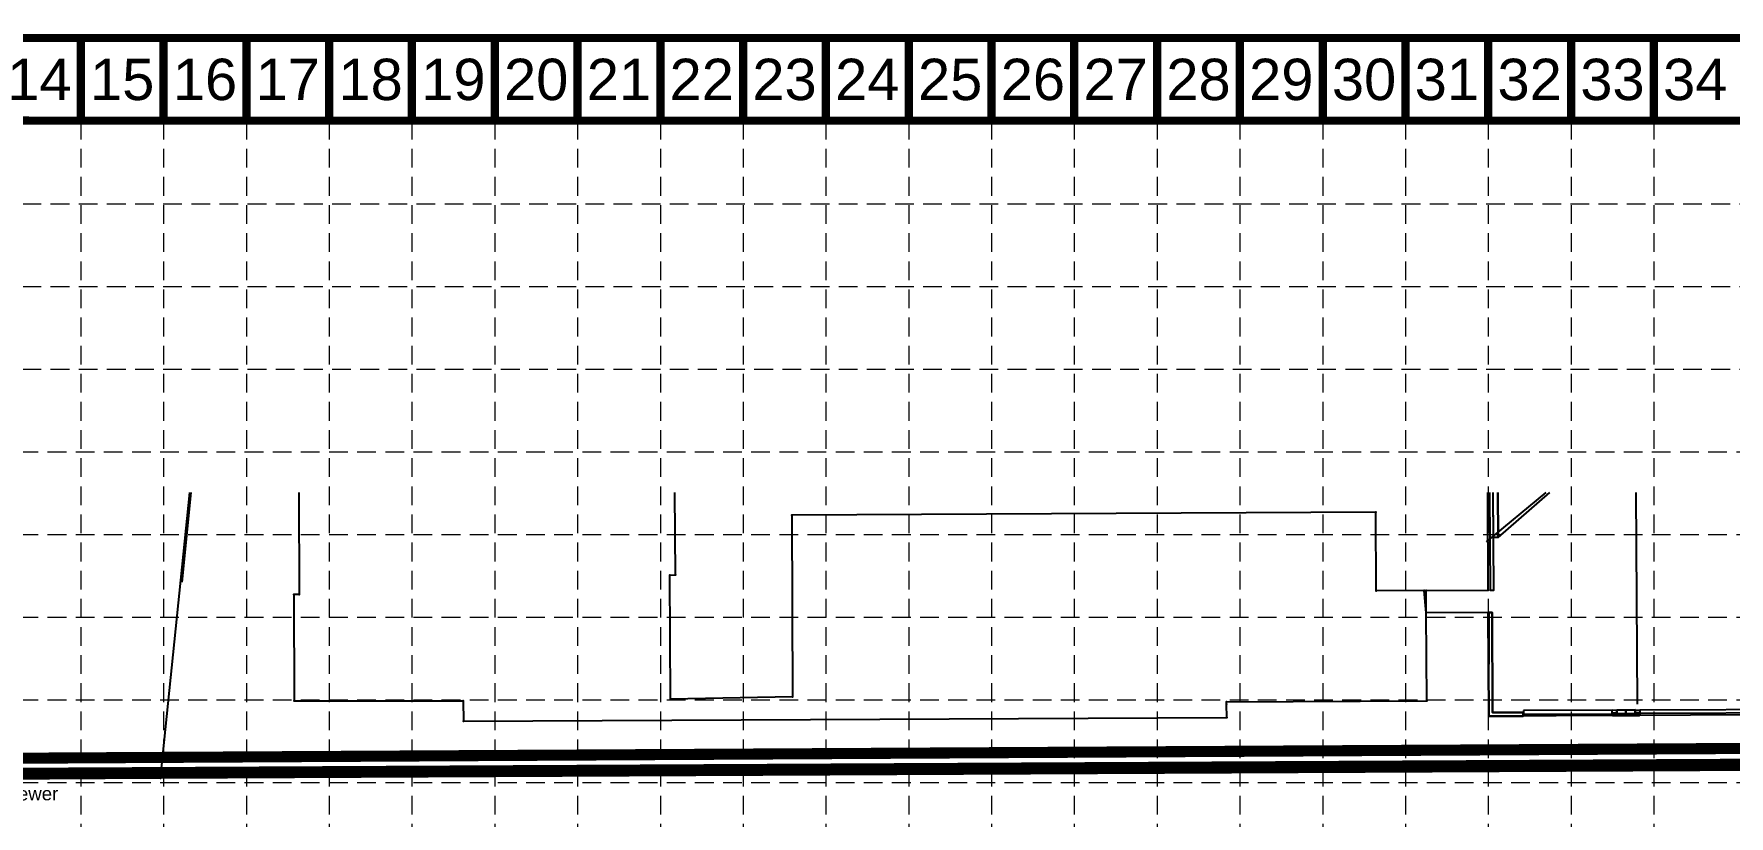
# Model space of a CAD drawing. Header units: feet. Extents: x 6046 to 7000, y 4530 to 5165.
# Drawn here: x 6261.4 to 6566.3, y 5024.6 to 5165.4 of the extents above; entities that cross this region are included whole.
import ezdxf
from ezdxf.enums import TextEntityAlignment as Align

# ---------------------------------------------------------------- set-up
doc = ezdxf.new("R2010")
doc.units = ezdxf.units.FT
doc.header["$LTSCALE"] = 30
doc.header["$MEASUREMENT"] = 0
doc.linetypes.add('DASH', pattern=[1, 0.5, -0.5])
doc.linetypes.add('HIDDEN', pattern=[0.375, 0.25, -0.125])
for name, color, linetype in [('1 LIMITS OF DISTURBANCE', 1, 'DASH'), ('BASE', 7, 'Continuous'), ('EXISTING_PL', 1, 'Continuous'), ('GRID', 254, 'HIDDEN'), ('MH_BOUNDARY', 1, 'Continuous'), ('MH_COVERAGE', 90, 'Continuous'), ('MH_GARWALNW', 11, 'Continuous'), ('MH_LANDSCAP', 130, 'Continuous'), ('SILT FENCE', 200, 'Continuous'), ('STORM_SEWER', 1, 'Continuous')]:
    doc.layers.add(name, color=color, linetype=linetype)
doc.styles.get("Standard").update_dxf_attribs({"font": 'ARIAL.TTF'})
doc.linetypes.add('BARBWIRE_1', pattern='A,1,-0.1,["X",Standard,S=0.075,R=0,X=-0.025,Y=-0.0375],-0.1', length=1.2)

msp = doc.modelspace()

# ---------------------------------------------------------------- linework, layer by layer
at = {"layer": '1 LIMITS OF DISTURBANCE', "ltscale": 0.4, "const_width": 2, "flags": 128}
msp.add_lwpolyline([(6101.17, 4826.86), (6119.47, 5018.64), (6096.14, 5021.33), (6098.29, 5043.5), (6122.31, 5040.95), (6122.38, 5033.9), (6129.8, 5034.29), (6283.72, 5035.18), (6725.26, 5037.68), (6917.8, 5038.14), (6937.03, 5038.21), (6946.05, 5044.1), (6948.99, 5043.94), (6944.62, 5007.27), (6924.92, 4866.5), (6920.13, 4822.96), (6913.67, 4809.28), (6897.42, 4801.38), (6112.12, 4798.15), (6103.9, 4802.97), (6099.86, 4811.49)], close=True, dxfattribs=at)
at = {"layer": 'BASE', "const_width": 1.49}
for points in [[(6046.48, 4569.02), (6999.52, 4569.02), (6999.52, 5164.67), (6046.48, 5164.67)], [(6061.34, 4583.91), (6984.67, 4583.88), (6984.65, 5149.79), (6061.53, 5149.8)]]:
    msp.add_lwpolyline(points, close=True, dxfattribs=at)
for points in [[(6269.85, 5149.78), (6269.85, 5164.67)], [(6284.74, 5149.78), (6284.74, 5164.67)], [(6299.63, 5149.78), (6299.63, 5164.67)], [(6314.52, 5149.78), (6314.52, 5164.67)], [(6329.41, 5149.78), (6329.41, 5164.67)], [(6344.3, 5149.78), (6344.3, 5164.67)], [(6359.2, 5149.78), (6359.2, 5164.67)], [(6374.09, 5149.78), (6374.09, 5164.67)], [(6388.98, 5149.78), (6388.98, 5164.67)], [(6403.87, 5149.78), (6403.87, 5164.67)], [(6418.76, 5149.78), (6418.76, 5164.67)], [(6433.65, 5149.78), (6433.65, 5164.67)], [(6448.54, 5149.78), (6448.54, 5164.67)], [(6463.43, 5149.78), (6463.43, 5164.67)], [(6478.33, 5149.78), (6478.33, 5164.67)], [(6493.22, 5149.78), (6493.22, 5164.67)], [(6508.11, 5149.78), (6508.11, 5164.67)], [(6523, 5149.78), (6523, 5164.67)], [(6537.89, 5149.78), (6537.89, 5164.67)], [(6552.78, 5149.78), (6552.78, 5164.67)]]:
    msp.add_lwpolyline(points, dxfattribs=at)
at = {"layer": 'EXISTING_PL', "color": 7, "linetype": 'Continuous', "flags": 128}
for points in [[(6939.11, 5082.88), (6934.2, 5034.7), (6284.2, 5031.42), (6289.46, 5082.88)], [(6284.2, 5031.42), (6234.21, 5031.16), (6134.21, 5030.66)]]:
    msp.add_lwpolyline(points, dxfattribs=at)
at = {"layer": 'GRID', "color": 252, "linetype": 'HIDDEN', "lineweight": 0, "ltscale": 0.45}
for p, q in [((6269.85, 5149.78), (6269.85, 4628.52)), ((6284.74, 5149.78), (6284.74, 4628.52)), ((6299.63, 5149.78), (6299.63, 4628.52)), ((6314.52, 5149.78), (6314.52, 4628.52)), ((6329.41, 5149.78), (6329.41, 4628.52)), ((6344.3, 5149.78), (6344.3, 4628.52)), ((6359.2, 5149.78), (6359.2, 4628.52)), ((6374.09, 5149.78), (6374.09, 4628.52)), ((6388.98, 5149.78), (6388.98, 4628.52)), ((6403.87, 5149.78), (6403.87, 4628.52)), ((6418.76, 5149.78), (6418.76, 4628.52)), ((6433.65, 5149.78), (6433.65, 4628.52)), ((6448.54, 5149.78), (6448.54, 4628.52)), ((6463.43, 5149.78), (6463.43, 4628.52)), ((6478.33, 5149.78), (6478.33, 4628.52)), ((6493.22, 5149.78), (6493.22, 4628.52)), ((6508.11, 5149.78), (6508.11, 4628.52)), ((6523, 5149.78), (6523, 4628.52)), ((6537.89, 5149.78), (6537.89, 4628.52)), ((6552.78, 5149.78), (6552.78, 4628.52)), ((6061.92, 5134.84), (6985.18, 5134.84)), ((6061.92, 5119.95), (6985.18, 5119.95)), ((6061.92, 5105.06), (6985.18, 5105.06)), ((6061.37, 5090.21), (6984.63, 5090.21)), ((6061.37, 5075.32), (6984.63, 5075.32)), ((6061.37, 5060.43), (6984.63, 5060.43)), ((6061.37, 5045.54), (6984.63, 5045.54)), ((6061.37, 5030.65), (6984.63, 5030.65))]:
    msp.add_line(p, q, dxfattribs=at)
at = {"layer": 'MH_BOUNDARY', "color": 7, "linetype": 'BARBWIRE_1'}
msp.add_line((6934.2, 5034.7), (6284.2, 5031.42), dxfattribs=at)
at = {"layer": 'MH_BOUNDARY', "color": 7, "linetype": 'BARBWIRE_1', "flags": 128}
msp.add_lwpolyline([(6284.2, 5031.42), (6289.46, 5082.88)], dxfattribs=at)
at = {"layer": 'MH_BOUNDARY', "color": 7, "linetype": 'Continuous'}
msp.add_point((6284.2, 5031.42), dxfattribs=at)
at = {"layer": 'MH_COVERAGE', "color": 7, "linetype": 'Continuous', "flags": 128}
for points in [[(6309.05, 5082.88), (6309.15, 5064.52)], [(6376.79, 5068.02), (6376.72, 5082.88)], [(6522.99, 5065.27), (6522.9, 5082.88)], [(6502.76, 5079.32), (6397.72, 5078.79)], [(6397.72, 5078.79), (6397.88, 5046.09)], [(6502.83, 5065.17), (6502.76, 5079.32)], [(6375.79, 5068.01), (6376.79, 5068.02)], [(6375.91, 5045.68), (6375.79, 5068.01)], [(6511.83, 5065.22), (6502.83, 5065.17)], [(6511.5, 5065.22), (6522.99, 5065.27)], [(6511.85, 5061.22), (6511.5, 5065.22)], [(6511.85, 5061.22), (6511.83, 5065.22)], [(6309.15, 5064.52), (6308.15, 5064.52)], [(6308.15, 5064.52), (6308.24, 5045.35)], [(6523.16, 5061.27), (6511.85, 5061.22)], [(6511.93, 5045.37), (6511.85, 5061.22)], [(6523.11, 5042.61), (6523.16, 5061.27)], [(6308.24, 5045.35), (6338.64, 5045.37)], [(6338.64, 5045.37), (6338.66, 5041.69)], [(6397.88, 5046.09), (6375.91, 5045.68)], [(6475.93, 5045.18), (6511.93, 5045.37)], [(6475.93, 5044.78), (6475.93, 5045.18)], [(6475.95, 5042.39), (6475.93, 5044.78)], [(6704.44, 5043.52), (6523.11, 5042.61)], [(6338.66, 5041.69), (6475.95, 5042.39)]]:
    msp.add_lwpolyline(points, dxfattribs=at)
at = {"layer": 'MH_COVERAGE', "color": 7, "linetype": 'Continuous'}
for p in [(6397.72, 5078.79), (6502.76, 5079.32), (6375.79, 5068.01), (6376.79, 5068.02), (6502.83, 5065.17), (6511.5, 5065.22), (6511.83, 5065.22), (6522.99, 5065.27), (6308.15, 5064.52), (6309.15, 5064.52), (6511.85, 5061.22), (6523.16, 5061.27), (6308.24, 5045.35), (6338.64, 5045.37), (6375.91, 5045.68), (6397.88, 5046.09), (6475.93, 5045.18), (6475.93, 5044.78), (6511.93, 5045.37), (6338.66, 5041.69), (6475.95, 5042.39), (6523.11, 5042.61)]:
    msp.add_point(p, dxfattribs=at)
at = {"layer": 'MH_GARWALNW', "color": 7, "linetype": 'Continuous', "flags": 128}
for points in [[(6533.34, 5082.88), (6522.63, 5073.99)], [(6523.24, 5082.88), (6523.32, 5065.26), (6523.82, 5065.26), (6523.82, 5065.26), (6523.99, 5065.26), (6523.9, 5082.88)], [(6523.94, 5074.79), (6523.9, 5082.88)], [(6524.74, 5082.88), (6524.78, 5074.79), (6523.94, 5074.79), (6523.9, 5082.88)], [(6524.74, 5082.88), (6524.78, 5074.79), (6534.08, 5082.88)], [(6524.78, 5074.79), (6524.74, 5082.88)], [(6549.57, 5082.88), (6549.76, 5044.75)], [(6545.27, 5043.7), (6529.31, 5043.62)], [(6529.31, 5043.62), (6529.31, 5043.12), (6529.31, 5042.95), (6545.27, 5043.03)], [(6550.27, 5043.73), (6581.27, 5043.88)], [(6581.27, 5043.22), (6550.27, 5043.06)]]:
    msp.add_lwpolyline(points, dxfattribs=at)
for points in [[(6523.11, 5042.59), (6523.01, 5061.26), (6523.3, 5061.26), (6523.68, 5061.26), (6523.77, 5043.26), (6529.27, 5043.29), (6529.27, 5042.91), (6529.27, 5042.62), (6523.11, 5042.59)], [(6523.11, 5042.59), (6529.27, 5042.62), (6529.27, 5042.91), (6529.27, 5043.29), (6523.77, 5043.26), (6523.68, 5061.26), (6523.3, 5061.26), (6523.01, 5061.26), (6523.11, 5042.59)], [(6550.21, 5042.73), (6545.33, 5042.7), (6545.27, 5042.76), (6545.27, 5043.7), (6550.27, 5043.73), (6550.27, 5042.79), (6550.21, 5042.73)], [(6546.1, 5043.71), (6549.43, 5043.72), (6549.44, 5043.18), (6550.1, 5043.18), (6550.1, 5043.02), (6550.27, 5043.02), (6550.27, 5042.79), (6550.21, 5042.73), (6545.33, 5042.7), (6545.27, 5042.76), (6545.27, 5042.99), (6545.44, 5042.99), (6545.44, 5043.16), (6546.1, 5043.16), (6546.1, 5043.71)], [(6546.1, 5043.16), (6545.44, 5043.16), (6545.44, 5043.04), (6547.77, 5043.05), (6547.77, 5043.71), (6546.1, 5043.71), (6546.1, 5043.16)], [(6547.77, 5043.05), (6550.1, 5043.06), (6550.1, 5043.18), (6549.44, 5043.18), (6549.43, 5043.72), (6547.77, 5043.71), (6547.77, 5043.05)], [(6545.27, 5042.76), (6545.33, 5042.7), (6547.77, 5042.71), (6547.77, 5043.05), (6545.44, 5043.04), (6545.44, 5042.99), (6545.27, 5042.99), (6545.27, 5042.76)], [(6547.77, 5042.71), (6550.21, 5042.73), (6550.27, 5042.79), (6550.27, 5043.02), (6550.1, 5043.02), (6550.1, 5043.06), (6547.77, 5043.05), (6547.77, 5042.71)]]:
    msp.add_lwpolyline(points, close=True, dxfattribs=at)
at = {"layer": 'MH_LANDSCAP', "color": 7, "linetype": 'Continuous', "flags": 128}
msp.add_lwpolyline([(6289.66, 5082.88), (6288.01, 5066.71)], dxfattribs=at)
at = {"layer": 'SILT FENCE', "const_width": 2, "flags": 128}
msp.add_lwpolyline([(6121.68, 5031.6), (6938.6, 5035.89)], dxfattribs=at)

# ---------------------------------------------------------------- texts
at = {"layer": 'BASE'}
for s, p in [('14', (6262.4, 5157.22)), ('15', (6277.29, 5157.22)), ('16', (6292.19, 5157.22)), ('17', (6307.08, 5157.22)), ('18', (6321.97, 5157.22)), ('19', (6336.86, 5157.22)), ('20', (6351.75, 5157.22)), ('21', (6366.64, 5157.22)), ('22', (6381.53, 5157.22)), ('23', (6396.42, 5157.22)), ('24', (6411.32, 5157.22)), ('25', (6426.21, 5157.22)), ('26', (6441.1, 5157.22)), ('27', (6455.99, 5157.22)), ('28', (6470.88, 5157.22)), ('29', (6485.77, 5157.22)), ('30', (6500.66, 5157.22)), ('31', (6515.55, 5157.22)), ('32', (6530.45, 5157.22)), ('33', (6545.34, 5157.22)), ('34', (6560.23, 5157.22))]:
    msp.add_text(s, height=7.446, dxfattribs=at).set_placement(p, align=Align.MIDDLE_CENTER)
at = {"layer": 'STORM_SEWER', "color": 5, "linetype": 'Continuous'}
msp.add_text('PROPOSED 18"Storm Sewer', height=2.4, rotation=0.2892, dxfattribs=at).set_placement((6243.69, 5027.36), align=Align.CENTER)

doc.saveas('drawing.dxf')
